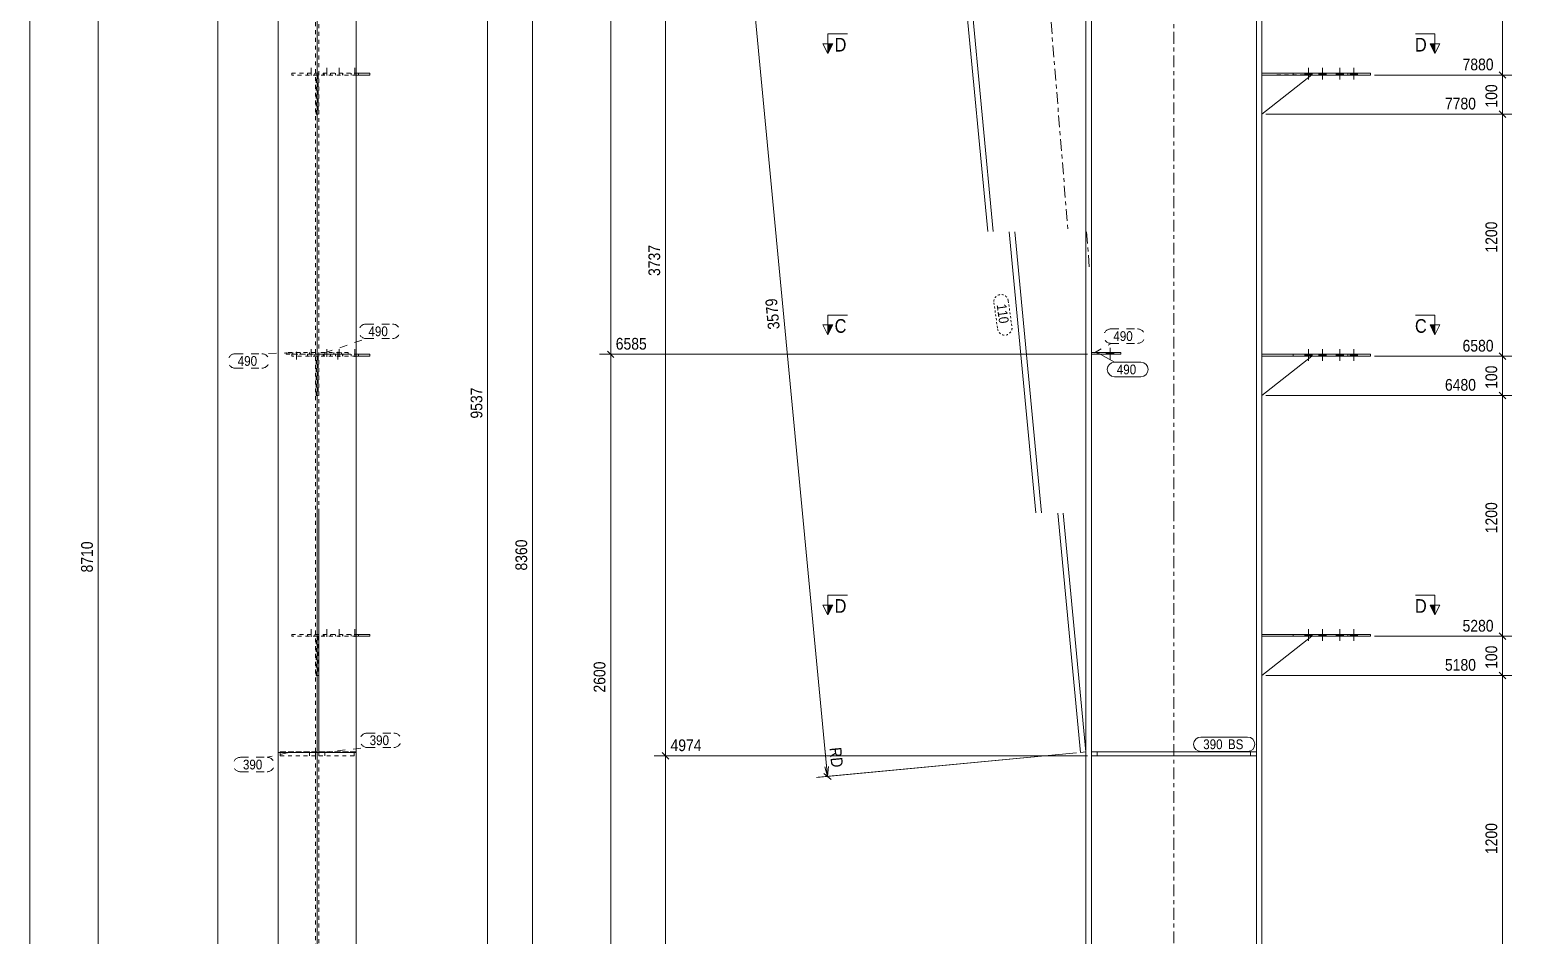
# Model space of a CAD drawing. Header units: millimetres. Extents: x 2 to 579, y 1 to 825.
# Drawn here: x 5 to 386.8, y 276 to 507.4 of the extents above; entities that cross this region are included whole.
import ezdxf

# ---------------------------------------------------------------- set-up
doc = ezdxf.new("R2010")
doc.units = ezdxf.units.MM
for name, pattern in [('XKITLINE00', [0]), ('XKITLINE01', [4, 1, -1, 1, -1]), ('XKITLINE02', [4, 2, -2]), ('XKITLINE03', [6, 3, -1, 1, -1]), ('XKITLINE04', [3, 0.5, -0.5, 0.5, -0.5, 0.5, -0.5])]:
    doc.linetypes.add(name, pattern=pattern)
for name, color, linetype, lineweight in [('Bolt', 3, 'Continuous', 0), ('Dimensions', 7, 'Continuous', 0), ('DrawingSheet', 5, 'Continuous', 0), ('Part', 2, 'Continuous', 0), ('PartMark', 7, 'Continuous', 0), ('Section', 6, 'Continuous', 0)]:
    doc.layers.add(name, color=color, linetype=linetype, lineweight=lineweight)
doc.styles.add('ARIAL', font='ARIAL.TTF')

# ---------------------------------------------------------------- blocks, each defined once
blk = doc.blocks.new('*A16')
at = {"layer": 'Bolt'}
for points in [[(297.27, 555.96), (296.84, 556.06), (296.47, 556.33), (296.23, 556.74), (296.15, 557.21), (296.15, 560.71), (296.23, 561.19), (296.47, 561.6), (296.84, 561.87), (297.27, 561.96), (297.7, 561.87), (298.06, 561.6), (298.3, 561.19), (298.39, 560.71), (298.39, 557.21), (298.3, 556.74), (298.06, 556.33), (297.7, 556.06)], [(297.27, 185.35), (296.84, 185.45), (296.47, 185.72), (296.23, 186.12), (296.15, 186.6), (296.15, 190.1), (296.23, 190.58), (296.47, 190.98), (296.84, 191.25), (297.27, 191.35), (297.7, 191.25), (298.06, 190.98), (298.3, 190.58), (298.39, 190.1), (298.39, 186.6), (298.3, 186.12), (298.06, 185.72), (297.7, 185.45)]]:
    blk.add_hatch(color=3, dxfattribs=at).paths.add_polyline_path(points, flags=17)
at = {"layer": 'Bolt', "color": 3, "linetype": 'XKITLINE00', "lineweight": 0}
for p, q in [((296.6, 558.96), (298.38, 558.96)), ((296.6, 188.35), (298.38, 188.35))]:
    blk.add_line(p, q, dxfattribs=at)
blk = doc.blocks.new('*A21')
at = {"layer": 'Bolt'}
for points in [[(332.8, 352.9), (332.8, 352.4), (330.93, 352.4), (330.93, 352.9)], [(336.38, 352.9), (336.38, 352.4), (334.5, 352.4), (334.5, 352.9)], [(340.86, 352.9), (340.86, 352.4), (338.98, 352.4), (338.98, 352.9)], [(344.43, 352.9), (344.43, 352.4), (342.55, 352.4), (342.55, 352.9)]]:
    blk.add_hatch(color=3, dxfattribs=at).paths.add_polyline_path(points, flags=17)
at = {"layer": 'Bolt', "color": 3, "linetype": 'XKITLINE00', "lineweight": 0}
for p, q in [((330.93, 352.9), (330.93, 352.4)), ((331.87, 354.24), (331.87, 351.24)), ((332.8, 352.9), (332.8, 352.4)), ((334.5, 352.9), (334.5, 352.4)), ((335.44, 354.24), (335.44, 351.24)), ((336.38, 352.9), (336.38, 352.4)), ((338.98, 352.9), (338.98, 352.4)), ((339.92, 354.24), (339.92, 351.24)), ((340.86, 352.9), (340.86, 352.4)), ((342.55, 352.9), (342.55, 352.4)), ((343.49, 354.24), (343.49, 351.24)), ((344.43, 352.9), (344.43, 352.4))]:
    blk.add_line(p, q, dxfattribs=at)
blk = doc.blocks.new('*A22')
at = {"layer": 'Bolt'}
for points in [[(332.8, 424.48), (332.8, 423.98), (330.93, 423.98), (330.93, 424.48)], [(336.38, 424.48), (336.38, 423.98), (334.5, 423.98), (334.5, 424.48)], [(340.86, 424.48), (340.86, 423.98), (338.98, 423.98), (338.98, 424.48)], [(344.43, 424.48), (344.43, 423.98), (342.55, 423.98), (342.55, 424.48)]]:
    blk.add_hatch(color=3, dxfattribs=at).paths.add_polyline_path(points, flags=17)
at = {"layer": 'Bolt', "color": 3, "linetype": 'XKITLINE00', "lineweight": 0}
for p, q in [((330.93, 424.48), (330.93, 423.98)), ((331.87, 425.82), (331.87, 422.82)), ((332.8, 424.48), (332.8, 423.98)), ((334.5, 424.48), (334.5, 423.98)), ((335.44, 425.82), (335.44, 422.82)), ((336.38, 424.48), (336.38, 423.98)), ((338.98, 424.48), (338.98, 423.98)), ((339.92, 425.82), (339.92, 422.82)), ((340.86, 424.48), (340.86, 423.98)), ((342.55, 424.48), (342.55, 423.98)), ((343.49, 425.82), (343.49, 422.82)), ((344.43, 424.48), (344.43, 423.98))]:
    blk.add_line(p, q, dxfattribs=at)
blk = doc.blocks.new('*A23')
at = {"layer": 'Bolt'}
for points in [[(332.8, 496.38), (332.8, 495.88), (330.93, 495.88), (330.93, 496.38)], [(336.38, 496.38), (336.38, 495.88), (334.5, 495.88), (334.5, 496.38)], [(340.86, 496.38), (340.86, 495.88), (338.98, 495.88), (338.98, 496.38)], [(344.43, 496.38), (344.43, 495.88), (342.55, 495.88), (342.55, 496.38)]]:
    blk.add_hatch(color=3, dxfattribs=at).paths.add_polyline_path(points, flags=17)
at = {"layer": 'Bolt', "color": 3, "linetype": 'XKITLINE00', "lineweight": 0}
for p, q in [((330.93, 496.38), (330.93, 495.88)), ((331.87, 497.72), (331.87, 494.72)), ((332.8, 496.38), (332.8, 495.88)), ((334.5, 496.38), (334.5, 495.88)), ((335.44, 497.72), (335.44, 494.72)), ((336.38, 496.38), (336.38, 495.88)), ((338.98, 496.38), (338.98, 495.88)), ((339.92, 497.72), (339.92, 494.72)), ((340.86, 496.38), (340.86, 495.88)), ((342.55, 496.38), (342.55, 495.88)), ((343.49, 497.72), (343.49, 494.72)), ((344.43, 496.38), (344.43, 495.88))]:
    blk.add_line(p, q, dxfattribs=at)
blk = doc.blocks.new('*A24')
at = {"layer": 'Bolt', "color": 3, "linetype": 'XKITLINE02', "lineweight": 0}
for p, q in [((280.21, 424.48), (280.21, 424.98)), ((281.19, 423.13), (281.19, 426.13)), ((282.17, 424.48), (282.17, 424.98))]:
    blk.add_line(p, q, dxfattribs=at)
blk = doc.blocks.new('*A25')
at = {"layer": 'Bolt'}
blk.add_hatch(color=3, dxfattribs=at).paths.add_polyline_path([(280.21, 424.48), (280.21, 424.98), (282.17, 424.98), (282.17, 424.48)], flags=17)
at = {"layer": 'Bolt', "color": 3, "linetype": 'XKITLINE00', "lineweight": 0}
for p, q in [((280.21, 424.48), (280.21, 424.98)), ((281.19, 423.13), (281.19, 426.13)), ((282.17, 424.48), (282.17, 424.98))]:
    blk.add_line(p, q, dxfattribs=at)
blk = doc.blocks.new('*A29')
at = {"layer": 'Part'}
blk.add_hatch(color=2, dxfattribs=at).paths.add_polyline_path([(319.19, 221.25), (320.79, 221.25), (319.99, 219.85)], flags=17)
at = {"layer": 'Part', "color": 7, "linetype": 'XKITLINE01', "lineweight": 0}
for p, q in [((319.99, 638.89), (274.99, 603.41)), ((276.39, 604.51), (276.39, 576.83)), ((274.99, 601.1), (274.99, 576.98)), ((274.99, 170.35), (319.99, 170.35))]:
    blk.add_line(p, q, dxfattribs=at)
at = {"layer": 'Part', "color": 2, "linetype": 'XKITLINE00', "lineweight": 0}
for p, q in [((318.59, 637.78), (318.59, 527.46)), ((319.99, 527.46), (319.99, 638.89)), ((274.99, 603.41), (274.99, 601.1)), ((274.99, 576.98), (274.99, 527.46)), ((276.39, 576.83), (276.39, 527.46)), ((274.99, 527.36), (274.99, 455.88)), ((276.39, 527.36), (276.39, 455.88)), ((318.59, 527.36), (318.59, 455.88)), ((319.99, 455.88), (319.99, 527.36)), ((274.99, 455.78), (274.99, 383.98)), ((276.39, 455.78), (276.39, 383.98)), ((318.59, 455.78), (318.59, 383.98)), ((319.99, 383.98), (319.99, 455.78)), ((274.99, 383.88), (274.99, 291.85)), ((276.39, 383.88), (276.39, 291.85)), ((318.59, 383.88), (318.59, 291.85)), ((319.99, 291.85), (319.99, 383.88)), ((274.99, 291.75), (274.99, 219.95)), ((276.39, 291.75), (276.39, 219.95)), ((318.59, 291.75), (318.59, 219.95)), ((319.99, 219.95), (319.99, 291.75)), ((274.99, 219.85), (274.99, 170.35)), ((276.39, 219.85), (276.39, 170.35)), ((318.59, 219.85), (318.59, 170.35)), ((319.99, 219.85), (319.19, 221.25)), ((319.19, 221.25), (320.79, 221.25)), ((320.79, 221.25), (319.99, 219.85)), ((319.99, 170.35), (319.99, 219.85))]:
    blk.add_line(p, q, dxfattribs=at)
at = {"layer": 'Part', "color": 7, "linetype": 'XKITLINE03', "lineweight": 0}
for p, q in [((297.49, 527.46), (297.49, 631.15)), ((297.49, 455.88), (297.49, 527.36)), ((297.49, 383.98), (297.49, 455.78)), ((297.49, 291.85), (297.49, 383.88)), ((297.49, 219.95), (297.49, 291.75)), ((297.49, 160.35), (297.49, 219.85))]:
    blk.add_line(p, q, dxfattribs=at)
at = {"layer": 'Part', "color": 2, "linetype": 'XKITLINE00', "lineweight": 0}
blk.add_circle((319.99, 220.75), 1, dxfattribs=at)
blk = doc.blocks.new('*A30')
at = {"layer": 'Part', "color": 7, "linetype": 'XKITLINE01', "lineweight": 0}
for p, q in [((318.59, 322.85), (276.39, 322.85)), ((276.39, 322.85), (276.39, 321.85)), ((276.39, 321.85), (318.59, 321.85)), ((277.89, 321.85), (277.89, 322.85)), ((317.09, 321.85), (317.09, 322.85)), ((318.59, 321.85), (318.59, 322.85))]:
    blk.add_line(p, q, dxfattribs=at)
blk = doc.blocks.new('*A31')
at = {"layer": 'Part', "color": 2, "linetype": 'XKITLINE00', "lineweight": 0}
for p, q in [((318.59, 322.85), (276.39, 322.85)), ((276.39, 321.85), (318.59, 321.85))]:
    blk.add_line(p, q, dxfattribs=at)
at = {"layer": 'Part', "color": 7, "linetype": 'XKITLINE01', "lineweight": 0}
for p, q in [((276.39, 322.85), (276.39, 321.85)), ((277.89, 321.85), (277.89, 322.85)), ((317.09, 321.85), (317.09, 322.85)), ((318.59, 322.85), (318.59, 321.85))]:
    blk.add_line(p, q, dxfattribs=at)
blk = doc.blocks.new('*A32')
at = {"layer": 'Part', "color": 7, "linetype": 'XKITLINE01', "lineweight": 0}
for p, q in [((238.34, 574.52), (273.83, 602.49)), ((273.83, 602.49), (274.99, 601.94)), ((274.99, 527.46), (274.99, 601.94)), ((274.99, 601.94), (274.99, 601.94)), ((274.99, 601.94), (274.99, 527.46)), ((274.99, 601.94), (274.99, 601.94)), ((274.99, 455.88), (274.99, 527.36)), ((274.99, 527.36), (274.99, 455.88)), ((274.99, 383.98), (274.99, 455.78)), ((274.99, 455.78), (274.99, 383.98)), ((274.99, 322.85), (274.99, 383.88)), ((274.99, 383.88), (274.99, 322.85))]:
    blk.add_line(p, q, dxfattribs=at)
at = {"layer": 'Part', "color": 7, "linetype": 'XKITLINE03', "lineweight": 0}
for p, q in [((258.42, 601.05), (264.38, 527.46)), ((264.63, 527.36), (270.42, 455.88)), ((275.13, 455.78), (275.94, 445.88))]:
    blk.add_line(p, q, dxfattribs=at)
at = {"layer": 'Part', "color": 2, "linetype": 'XKITLINE00', "lineweight": 0}
for p, q in [((273.83, 602.49), (274.99, 601.94)), ((242.81, 527.46), (238.34, 574.52)), ((239.65, 575.55), (244.22, 527.46)), ((249.89, 455.88), (243.1, 527.36)), ((244.5, 527.36), (251.29, 455.88)), ((262.23, 383.98), (255.41, 455.78)), ((256.82, 455.78), (263.64, 383.98)), ((273.6, 322.72), (267.79, 383.88)), ((269.19, 383.88), (274.99, 322.85)), ((274.99, 322.85), (273.6, 322.72))]:
    blk.add_line(p, q, dxfattribs=at)
blk = doc.blocks.new('*A43')
at = {"layer": 'Part', "color": 2, "linetype": 'XKITLINE00', "lineweight": 0}
blk.add_line((319.99, 342.4), (332.79, 352.41), dxfattribs=at)
at = {"layer": 'Part', "color": 7, "linetype": 'XKITLINE01', "lineweight": 0}
for p, q in [((332.79, 352.41), (319.99, 352.4)), ((319.99, 352.4), (319.99, 342.4))]:
    blk.add_line(p, q, dxfattribs=at)
blk = doc.blocks.new('*A44')
at = {"layer": 'Part', "color": 2, "linetype": 'XKITLINE00', "lineweight": 0}
for p, q in [((347.74, 352.9), (319.99, 352.9)), ((347.74, 352.4), (319.99, 352.4)), ((328, 352.4), (328, 352.9)), ((341.93, 352.4), (341.93, 352.9)), ((347.74, 352.4), (347.74, 352.9))]:
    blk.add_line(p, q, dxfattribs=at)
at = {"layer": 'Part', "color": 7, "linetype": 'XKITLINE01', "lineweight": 0}
for p, q in [((319.99, 352.9), (319.99, 352.4)), ((319.99, 352.4), (319.99, 352.9)), ((331.07, 352.4), (331.07, 352.9))]:
    blk.add_line(p, q, dxfattribs=at)
blk = doc.blocks.new('*A45')
at = {"layer": 'Part', "color": 2, "linetype": 'XKITLINE00', "lineweight": 0}
blk.add_line((319.99, 413.98), (332.79, 423.99), dxfattribs=at)
at = {"layer": 'Part', "color": 7, "linetype": 'XKITLINE01', "lineweight": 0}
for p, q in [((332.79, 423.99), (319.99, 423.98)), ((319.99, 423.98), (319.99, 413.98))]:
    blk.add_line(p, q, dxfattribs=at)
blk = doc.blocks.new('*A46')
at = {"layer": 'Part', "color": 2, "linetype": 'XKITLINE00', "lineweight": 0}
for p, q in [((347.74, 424.48), (319.99, 424.48)), ((347.74, 423.98), (319.99, 423.98)), ((328, 423.98), (328, 424.48)), ((341.93, 423.98), (341.93, 424.48)), ((347.74, 423.98), (347.74, 424.48))]:
    blk.add_line(p, q, dxfattribs=at)
at = {"layer": 'Part', "color": 7, "linetype": 'XKITLINE01', "lineweight": 0}
for p, q in [((319.99, 424.48), (319.99, 423.98)), ((319.99, 423.98), (319.99, 424.48)), ((331.07, 423.98), (331.07, 424.48))]:
    blk.add_line(p, q, dxfattribs=at)
blk = doc.blocks.new('*A47')
at = {"layer": 'Part', "color": 2, "linetype": 'XKITLINE00', "lineweight": 0}
blk.add_line((319.99, 485.88), (332.79, 495.89), dxfattribs=at)
at = {"layer": 'Part', "color": 7, "linetype": 'XKITLINE01', "lineweight": 0}
for p, q in [((332.79, 495.89), (319.99, 495.88)), ((319.99, 495.88), (319.99, 485.88))]:
    blk.add_line(p, q, dxfattribs=at)
blk = doc.blocks.new('*A48')
at = {"layer": 'Part', "color": 2, "linetype": 'XKITLINE00', "lineweight": 0}
for p, q in [((347.74, 496.38), (319.99, 496.38)), ((328, 495.88), (328, 496.38)), ((341.93, 495.88), (341.93, 496.38)), ((347.74, 495.88), (347.74, 496.38)), ((347.74, 495.88), (319.99, 495.88))]:
    blk.add_line(p, q, dxfattribs=at)
at = {"layer": 'Part', "color": 7, "linetype": 'XKITLINE01', "lineweight": 0}
for p, q in [((319.99, 496.38), (319.99, 495.88)), ((319.99, 495.88), (319.99, 496.38)), ((331.07, 495.88), (331.07, 496.38))]:
    blk.add_line(p, q, dxfattribs=at)
blk = doc.blocks.new('*A49')
at = {"layer": 'Part', "color": 7, "linetype": 'XKITLINE01', "lineweight": 0}
for p, q in [((283.89, 424.98), (276.39, 424.98)), ((276.39, 424.98), (276.39, 424.48)), ((276.39, 424.48), (283.89, 424.48)), ((277.89, 424.48), (277.89, 424.98)), ((283.89, 424.48), (283.89, 424.98))]:
    blk.add_line(p, q, dxfattribs=at)
blk = doc.blocks.new('*A50')
at = {"layer": 'Part', "color": 2, "linetype": 'XKITLINE00', "lineweight": 0}
for p, q in [((276.39, 424.98), (283.89, 424.98)), ((283.89, 424.48), (276.39, 424.48)), ((283.89, 424.98), (283.89, 424.48))]:
    blk.add_line(p, q, dxfattribs=at)
at = {"layer": 'Part', "color": 7, "linetype": 'XKITLINE01', "lineweight": 0}
for p, q in [((276.39, 424.48), (276.39, 424.98)), ((277.89, 424.48), (277.89, 424.98))]:
    blk.add_line(p, q, dxfattribs=at)
blk = doc.blocks.new('*A56')
at = {"layer": 'Bolt', "color": 3, "linetype": 'XKITLINE02', "lineweight": 0}
for p, q in [((80.24, 558.96), (76.66, 558.96)), ((80.24, 188.35), (76.66, 188.35))]:
    blk.add_line(p, q, dxfattribs=at)
blk = doc.blocks.new('*A61')
at = {"layer": 'Bolt', "color": 3, "linetype": 'XKITLINE02', "lineweight": 0}
for p, q in [((75.99, 352.9), (75.99, 352.4)), ((76.93, 354.24), (76.93, 351.24)), ((77.86, 352.9), (77.86, 352.4)), ((80.01, 352.9), (80.01, 352.4)), ((80.94, 354.24), (80.94, 351.24)), ((81.88, 352.9), (81.88, 352.4)), ((83.14, 352.9), (83.14, 352.4)), ((84.08, 354.24), (84.08, 351.24)), ((85.02, 352.9), (85.02, 352.4)), ((87.16, 352.9), (87.16, 352.4)), ((88.1, 354.24), (88.1, 351.24)), ((89.04, 352.9), (89.04, 352.4))]:
    blk.add_line(p, q, dxfattribs=at)
blk = doc.blocks.new('*A62')
at = {"layer": 'Bolt', "color": 3, "linetype": 'XKITLINE02', "lineweight": 0}
for p, q in [((75.99, 424.48), (75.99, 423.98)), ((76.93, 425.82), (76.93, 422.82)), ((77.86, 424.48), (77.86, 423.98)), ((80.01, 424.48), (80.01, 423.98)), ((80.94, 425.82), (80.94, 422.82)), ((81.88, 424.48), (81.88, 423.98)), ((83.14, 424.48), (83.14, 423.98)), ((84.08, 425.82), (84.08, 422.82)), ((85.02, 424.48), (85.02, 423.98)), ((87.16, 424.48), (87.16, 423.98)), ((88.1, 425.82), (88.1, 422.82)), ((89.04, 424.48), (89.04, 423.98))]:
    blk.add_line(p, q, dxfattribs=at)
blk = doc.blocks.new('*A63')
at = {"layer": 'Bolt', "color": 3, "linetype": 'XKITLINE02', "lineweight": 0}
for p, q in [((75.99, 496.38), (75.99, 495.88)), ((76.93, 497.72), (76.93, 494.72)), ((77.86, 496.38), (77.86, 495.88)), ((80.01, 496.38), (80.01, 495.88)), ((80.94, 497.72), (80.94, 494.72)), ((81.88, 496.38), (81.88, 495.88)), ((83.14, 496.38), (83.14, 495.88)), ((84.08, 497.72), (84.08, 494.72)), ((85.02, 496.38), (85.02, 495.88)), ((87.16, 496.38), (87.16, 495.88)), ((88.1, 497.72), (88.1, 494.72)), ((89.04, 496.38), (89.04, 495.88))]:
    blk.add_line(p, q, dxfattribs=at)
blk = doc.blocks.new('*A64')
at = {"layer": 'Bolt', "color": 3, "linetype": 'XKITLINE02', "lineweight": 0}
for p, q in [((72.22, 424.48), (72.22, 424.98)), ((73.2, 423.13), (73.2, 426.13)), ((74.18, 424.48), (74.18, 424.98))]:
    blk.add_line(p, q, dxfattribs=at)
blk = doc.blocks.new('*A65')
at = {"layer": 'Bolt', "color": 3, "linetype": 'XKITLINE02', "lineweight": 0}
for p, q in [((82.72, 424.48), (82.72, 424.98)), ((83.7, 423.13), (83.7, 426.13)), ((84.68, 424.48), (84.68, 424.98))]:
    blk.add_line(p, q, dxfattribs=at)
blk = doc.blocks.new('*A69')
at = {"layer": 'Part'}
blk.add_hatch(color=2, dxfattribs=at).paths.add_polyline_path([(77.65, 221.25), (79.25, 221.25), (78.45, 219.85)], flags=17)
at = {"layer": 'Part', "color": 7, "linetype": 'XKITLINE01', "lineweight": 0}
for p, q in [((68.45, 638.89), (68.45, 527.46)), ((88.45, 638.89), (68.45, 638.89)), ((68.45, 637.78), (78, 637.78)), ((78, 637.78), (78, 527.46)), ((78.9, 527.46), (78.9, 637.78)), ((78.9, 637.78), (88.45, 637.78)), ((88.45, 527.46), (88.45, 638.89)), ((68.45, 604.51), (78, 604.51)), ((68.45, 603.41), (88.45, 603.41)), ((78.9, 604.51), (88.45, 604.51)), ((68.45, 527.36), (68.45, 455.88)), ((78, 527.36), (78, 455.88)), ((78.9, 455.88), (78.9, 527.36)), ((88.45, 455.88), (88.45, 527.36)), ((68.45, 455.78), (68.45, 383.98)), ((78, 455.78), (78, 383.98)), ((78.9, 383.98), (78.9, 455.78)), ((88.45, 383.98), (88.45, 455.78)), ((68.45, 383.88), (68.45, 322.72)), ((78, 383.88), (78, 291.85)), ((78.9, 291.85), (78.9, 383.88)), ((88.45, 322.72), (88.45, 383.88)), ((78, 291.75), (78, 219.95)), ((78.9, 219.95), (78.9, 291.75)), ((78, 219.85), (78, 170.35)), ((78.9, 170.35), (78.9, 219.85)), ((68.45, 170.35), (88.45, 170.35))]:
    blk.add_line(p, q, dxfattribs=at)
at = {"layer": 'Part', "color": 7, "linetype": 'XKITLINE03', "lineweight": 0}
for p, q in [((78.45, 527.46), (78.45, 631.15)), ((78.45, 455.88), (78.45, 527.36)), ((78.45, 383.98), (78.45, 455.78)), ((78.45, 291.85), (78.45, 383.88)), ((78.45, 219.95), (78.45, 291.75)), ((78.45, 160.35), (78.45, 219.85))]:
    blk.add_line(p, q, dxfattribs=at)
at = {"layer": 'Part', "color": 2, "linetype": 'XKITLINE00', "lineweight": 0}
for p, q in [((68.45, 291.85), (68.45, 322.72)), ((88.45, 322.72), (88.45, 291.85)), ((68.45, 219.95), (68.45, 291.75)), ((88.45, 291.75), (88.45, 219.95)), ((68.45, 170.35), (68.45, 219.85)), ((78.45, 219.85), (77.65, 221.25)), ((77.65, 221.25), (79.25, 221.25)), ((79.25, 221.25), (78.45, 219.85)), ((88.45, 219.85), (88.45, 170.35))]:
    blk.add_line(p, q, dxfattribs=at)
blk.add_circle((78.45, 220.75), 1, dxfattribs=at)
blk = doc.blocks.new('*A70')
at = {"layer": 'Part', "color": 7, "linetype": 'XKITLINE01', "lineweight": 0}
for p, q in [((78, 322.85), (69, 322.85)), ((69, 322.85), (69, 321.85)), ((69, 321.85), (78, 321.85)), ((76.5, 322.85), (76.5, 321.85)), ((78, 321.85), (78, 322.85))]:
    blk.add_line(p, q, dxfattribs=at)
blk = doc.blocks.new('*A71')
at = {"layer": 'Part', "color": 7, "linetype": 'XKITLINE01', "lineweight": 0}
for p, q in [((87.9, 322.85), (78.9, 322.85)), ((78.9, 322.85), (78.9, 321.85)), ((78.9, 321.85), (87.9, 321.85)), ((80.4, 322.85), (80.4, 321.85)), ((87.9, 321.85), (87.9, 322.85))]:
    blk.add_line(p, q, dxfattribs=at)
blk = doc.blocks.new('*A72')
at = {"layer": 'Part', "color": 7, "linetype": 'XKITLINE01', "lineweight": 0}
for p, q in [((78, 602.49), (78, 527.46)), ((78.9, 602.49), (78, 602.49)), ((78, 601.94), (78.9, 601.94)), ((78.9, 527.46), (78.9, 602.49)), ((78, 575.55), (68.45, 575.55)), ((68.45, 575.55), (68.45, 564.24)), ((68.45, 574.52), (88.45, 574.52)), ((88.45, 575.55), (78.9, 575.55)), ((88.45, 564.24), (88.45, 575.55)), ((78, 527.36), (78, 455.88)), ((78.9, 455.88), (78.9, 527.36)), ((78, 455.78), (78, 383.98)), ((78.9, 383.98), (78.9, 455.78)), ((78, 383.88), (78, 322.85)), ((78.9, 322.85), (78.9, 383.88)), ((88.45, 322.85), (68.45, 322.85))]:
    blk.add_line(p, q, dxfattribs=at)
at = {"layer": 'Part', "color": 7, "linetype": 'XKITLINE03', "lineweight": 0}
for p, q in [((78.45, 601.05), (78.45, 527.46)), ((78.45, 527.36), (78.45, 455.88)), ((78.45, 455.78), (78.45, 445.88))]:
    blk.add_line(p, q, dxfattribs=at)
at = {"layer": 'Part', "color": 2, "linetype": 'XKITLINE00', "lineweight": 0}
for p, q in [((68.45, 527.46), (68.45, 564.24)), ((88.45, 527.46), (88.45, 564.24)), ((68.45, 455.88), (68.45, 527.36)), ((88.45, 455.88), (88.45, 527.36)), ((68.45, 383.98), (68.45, 455.78)), ((88.45, 383.98), (88.45, 455.78)), ((68.45, 322.72), (68.45, 383.88)), ((88.45, 322.72), (88.45, 383.88)), ((88.45, 322.72), (68.45, 322.72))]:
    blk.add_line(p, q, dxfattribs=at)
blk = doc.blocks.new('*A83')
at = {"layer": 'Part', "color": 7, "linetype": 'XKITLINE01', "lineweight": 0}
for p, q in [((78.2, 342.4), (78.2, 352.41)), ((78.2, 352.41), (78.7, 352.41)), ((78.2, 352.4), (78.7, 352.4)), ((78.7, 352.41), (78.7, 342.4)), ((78.7, 342.4), (78.2, 342.4))]:
    blk.add_line(p, q, dxfattribs=at)
blk = doc.blocks.new('*A84')
at = {"layer": 'Part', "color": 7, "linetype": 'XKITLINE01', "lineweight": 0}
for p, q in [((71.95, 352.9), (71.95, 352.4)), ((71.95, 352.4), (71.95, 352.9)), ((71.95, 352.9), (88.45, 352.9)), ((88.45, 352.4), (71.95, 352.4)), ((80.27, 352.4), (80.27, 352.9)), ((84.95, 352.9), (84.95, 352.4)), ((84.95, 352.4), (84.95, 352.9))]:
    blk.add_line(p, q, dxfattribs=at)
at = {"layer": 'Part', "color": 2, "linetype": 'XKITLINE00', "lineweight": 0}
for p, q in [((91.9, 352.9), (88.45, 352.9)), ((91.9, 352.4), (88.45, 352.4)), ((91.9, 352.9), (91.9, 352.4))]:
    blk.add_line(p, q, dxfattribs=at)
blk = doc.blocks.new('*A85')
at = {"layer": 'Part', "color": 7, "linetype": 'XKITLINE01', "lineweight": 0}
for p, q in [((78.2, 413.98), (78.2, 423.99)), ((78.2, 423.99), (78.7, 423.99)), ((78.2, 423.98), (78.7, 423.98)), ((78.7, 423.99), (78.7, 413.98)), ((78.7, 413.98), (78.2, 413.98))]:
    blk.add_line(p, q, dxfattribs=at)
blk = doc.blocks.new('*A86')
at = {"layer": 'Part', "color": 7, "linetype": 'XKITLINE01', "lineweight": 0}
for p, q in [((71.95, 424.48), (71.95, 423.98)), ((71.95, 423.98), (71.95, 424.48)), ((71.95, 424.48), (88.45, 424.48)), ((88.45, 423.98), (71.95, 423.98)), ((80.27, 423.98), (80.27, 424.48)), ((84.95, 424.48), (84.95, 423.98)), ((84.95, 423.98), (84.95, 424.48))]:
    blk.add_line(p, q, dxfattribs=at)
at = {"layer": 'Part', "color": 2, "linetype": 'XKITLINE00', "lineweight": 0}
for p, q in [((91.9, 424.48), (88.45, 424.48)), ((91.9, 423.98), (88.45, 423.98)), ((91.9, 424.48), (91.9, 423.98))]:
    blk.add_line(p, q, dxfattribs=at)
blk = doc.blocks.new('*A87')
at = {"layer": 'Part', "color": 7, "linetype": 'XKITLINE01', "lineweight": 0}
for p, q in [((78.2, 485.88), (78.2, 495.89)), ((78.2, 495.89), (78.7, 495.89)), ((78.2, 495.88), (78.7, 495.88)), ((78.7, 495.89), (78.7, 485.88)), ((78.7, 485.88), (78.2, 485.88))]:
    blk.add_line(p, q, dxfattribs=at)
blk = doc.blocks.new('*A88')
at = {"layer": 'Part', "color": 7, "linetype": 'XKITLINE01', "lineweight": 0}
for p, q in [((71.95, 496.38), (71.95, 495.88)), ((71.95, 495.88), (71.95, 496.38)), ((71.95, 496.38), (88.45, 496.38)), ((80.27, 495.88), (80.27, 496.38)), ((84.95, 496.38), (84.95, 495.88)), ((84.95, 495.88), (84.95, 496.38)), ((88.45, 495.88), (71.95, 495.88))]:
    blk.add_line(p, q, dxfattribs=at)
at = {"layer": 'Part', "color": 2, "linetype": 'XKITLINE00', "lineweight": 0}
for p, q in [((91.9, 496.38), (88.45, 496.38)), ((91.9, 496.38), (91.9, 495.88)), ((91.9, 495.88), (88.45, 495.88))]:
    blk.add_line(p, q, dxfattribs=at)
blk = doc.blocks.new('*A89')
at = {"layer": 'Part', "color": 7, "linetype": 'XKITLINE01', "lineweight": 0}
for p, q in [((78, 424.98), (70.5, 424.98)), ((70.5, 424.98), (70.5, 424.48)), ((70.5, 424.48), (78, 424.48)), ((76.5, 424.48), (76.5, 424.98)), ((78, 424.48), (78, 424.98))]:
    blk.add_line(p, q, dxfattribs=at)
blk = doc.blocks.new('*A90')
at = {"layer": 'Part', "color": 7, "linetype": 'XKITLINE01', "lineweight": 0}
for p, q in [((86.4, 424.98), (78.9, 424.98)), ((78.9, 424.98), (78.9, 424.48)), ((78.9, 424.48), (86.4, 424.48)), ((80.4, 424.48), (80.4, 424.98)), ((86.4, 424.48), (86.4, 424.98))]:
    blk.add_line(p, q, dxfattribs=at)
blk = doc.blocks.new('*A162')
at = {"layer": 'DrawingSheet', "color": 5, "linetype": 'XKITLINE00', "lineweight": 0}
blk.add_line((5, 825), (5, 5), dxfattribs=at)
blk = doc.blocks.new('*A170')
at = {"layer": 'Dimensions', "color": 7, "linetype": 'XKITLINE00', "lineweight": 0}
for p, q in [((341.92, 656.66), (119.19, 656.66)), ((121.19, 657.51), (122.89, 655.81)), ((122.04, 168.35), (122.04, 656.66)), ((272.49, 168.35), (119.19, 168.35)), ((121.19, 169.2), (122.89, 167.5))]:
    blk.add_line(p, q, dxfattribs=at)
at = {"layer": 'Dimensions', "color": 3}
for p in [(122.04, 656.66), (122.04, 168.35)]:
    blk.add_point(p, dxfattribs=at)
at = {"layer": 'Dimensions', "color": 3, "style": 'ARIAL', "width": 0.85}
blk.add_text('9537', height=3, rotation=90.0002, dxfattribs=at).set_placement((120.69, 408.06))
blk = doc.blocks.new('*A177')
at = {"layer": 'Section'}
for points in [[(210.25, 503.88), (209, 501.38), (209, 503.88)], [(364.24, 503.88), (364.24, 501.38), (362.99, 503.88)]]:
    blk.add_hatch(color=3, dxfattribs=at).paths.add_polyline_path(points, flags=17)
at = {"layer": 'Section', "color": 1, "linetype": 'XKITLINE00', "lineweight": 0}
for p, q in [((209, 506.38), (214, 506.38)), ((209, 506.38), (209, 501.38)), ((364.24, 506.38), (359.24, 506.38)), ((364.24, 506.38), (364.24, 501.38))]:
    blk.add_line(p, q, dxfattribs=at)
at = {"layer": 'Section', "color": 3, "linetype": 'XKITLINE00', "lineweight": 0}
for p, q in [((209, 501.38), (207.75, 503.88)), ((210.25, 503.88), (207.75, 503.88)), ((209, 501.38), (210.25, 503.88)), ((362.99, 503.88), (365.49, 503.88)), ((364.24, 501.38), (362.99, 503.88)), ((365.49, 503.88), (364.24, 501.38))]:
    blk.add_line(p, q, dxfattribs=at)
at = {"layer": 'Section', "color": 7, "style": 'ARIAL', "width": 0.85}
for p in [(210.75, 501.88), (359.12, 501.88)]:
    blk.add_text('D', height=3.5, dxfattribs=at).set_placement(p)
blk = doc.blocks.new('*A179')
at = {"layer": 'Section'}
for points in [[(210.25, 360.4), (209, 357.9), (209, 360.4)], [(364.24, 360.4), (364.24, 357.9), (362.99, 360.4)]]:
    blk.add_hatch(color=3, dxfattribs=at).paths.add_polyline_path(points, flags=17)
at = {"layer": 'Section', "color": 1, "linetype": 'XKITLINE00', "lineweight": 0}
for p, q in [((209, 362.9), (214, 362.9)), ((209, 362.9), (209, 357.9)), ((364.24, 362.9), (359.24, 362.9)), ((364.24, 362.9), (364.24, 357.9))]:
    blk.add_line(p, q, dxfattribs=at)
at = {"layer": 'Section', "color": 3, "linetype": 'XKITLINE00', "lineweight": 0}
for p, q in [((209, 357.9), (207.75, 360.4)), ((210.25, 360.4), (207.75, 360.4)), ((209, 357.9), (210.25, 360.4)), ((362.99, 360.4), (365.49, 360.4)), ((364.24, 357.9), (362.99, 360.4)), ((365.49, 360.4), (364.24, 357.9))]:
    blk.add_line(p, q, dxfattribs=at)
at = {"layer": 'Section', "color": 7, "style": 'ARIAL', "width": 0.85}
for p in [(210.75, 358.4), (359.12, 358.4)]:
    blk.add_text('D', height=3.5, dxfattribs=at).set_placement(p)
blk = doc.blocks.new('*A180')
at = {"layer": 'Section'}
for points in [[(343.35, 519.54), (345.84, 519.28), (343.22, 518.3)], [(256.01, 153.9), (258.36, 152.39), (255.87, 152.65)]]:
    blk.add_hatch(color=3, dxfattribs=at).paths.add_polyline_path(points, flags=17)
at = {"layer": 'Section', "color": 1, "linetype": 'XKITLINE00', "lineweight": 0}
for p, q in [((340.87, 519.8), (340.34, 514.83)), ((340.87, 519.8), (345.84, 519.28)), ((253.39, 152.92), (253.91, 157.89)), ((253.39, 152.92), (258.36, 152.39))]:
    blk.add_line(p, q, dxfattribs=at)
at = {"layer": 'Section', "color": 3, "linetype": 'XKITLINE00', "lineweight": 0}
for p, q in [((343.22, 518.3), (343.48, 520.78)), ((345.84, 519.28), (343.22, 518.3)), ((343.48, 520.78), (345.84, 519.28)), ((256.01, 153.9), (255.74, 151.41)), ((258.36, 152.39), (256.01, 153.9)), ((258.36, 152.39), (255.74, 151.41))]:
    blk.add_line(p, q, dxfattribs=at)
at = {"layer": 'Section', "color": 7, "style": 'ARIAL', "width": 0.85}
for p in [(341.31, 514.48), (254.57, 154.55)]:
    blk.add_text('A', height=3.5, rotation=-6.0218, dxfattribs=at).set_placement(p)
blk = doc.blocks.new('*A181')
at = {"layer": 'Section'}
for points in [[(210.25, 431.98), (209, 429.48), (209, 431.98)], [(364.24, 431.98), (364.24, 429.48), (362.99, 431.98)]]:
    blk.add_hatch(color=3, dxfattribs=at).paths.add_polyline_path(points, flags=17)
at = {"layer": 'Section', "color": 3, "linetype": 'XKITLINE00', "lineweight": 0}
for p, q in [((209, 429.48), (207.75, 431.98)), ((210.25, 431.98), (207.75, 431.98)), ((209, 429.48), (210.25, 431.98)), ((362.99, 431.98), (365.49, 431.98)), ((364.24, 429.48), (362.99, 431.98)), ((365.49, 431.98), (364.24, 429.48))]:
    blk.add_line(p, q, dxfattribs=at)
at = {"layer": 'Section', "color": 1, "linetype": 'XKITLINE00', "lineweight": 0}
for p, q in [((209, 434.48), (214, 434.48)), ((209, 434.48), (209, 429.48)), ((364.24, 434.48), (359.24, 434.48)), ((364.24, 434.48), (364.24, 429.48))]:
    blk.add_line(p, q, dxfattribs=at)
at = {"layer": 'Section', "color": 7, "style": 'ARIAL', "width": 0.85}
for p in [(210.75, 429.98), (359.12, 429.98)]:
    blk.add_text('C', height=3.5, dxfattribs=at).set_placement(p)
blk = doc.blocks.new('*A185')
at = {"layer": 'Dimensions', "color": 7, "linetype": 'XKITLINE00', "lineweight": 0}
for p, q in [((295.6, 558.96), (130.64, 558.96)), ((132.64, 559.81), (134.34, 558.12)), ((133.49, 188.35), (133.49, 558.96)), ((295.6, 188.35), (130.64, 188.35)), ((132.64, 189.2), (134.34, 187.5))]:
    blk.add_line(p, q, dxfattribs=at)
at = {"layer": 'Dimensions', "color": 3}
for p in [(133.49, 558.96), (133.49, 188.35)]:
    blk.add_point(p, dxfattribs=at)
at = {"layer": 'Dimensions', "color": 3, "style": 'ARIAL', "width": 0.85}
blk.add_text('8540', height=3, dxfattribs=at).set_placement((134.79, 560.16))
blk.add_text('8360', height=3, rotation=90.0002, dxfattribs=at).set_placement((132.14, 369.21))
blk = doc.blocks.new('*A186')
at = {"layer": 'Dimensions', "color": 7, "linetype": 'XKITLINE00', "lineweight": 0}
for p, q in [((320.99, 638.89), (395.89, 638.89)), ((392.64, 639.73), (394.34, 638.04)), ((393.49, 170.35), (393.49, 638.89)), ((320.99, 170.35), (395.89, 170.35)), ((392.64, 171.2), (394.34, 169.5))]:
    blk.add_line(p, q, dxfattribs=at)
at = {"layer": 'Dimensions', "color": 3}
for p in [(393.49, 638.89), (393.49, 170.35)]:
    blk.add_point(p, dxfattribs=at)
at = {"layer": 'Dimensions', "color": 3, "style": 'ARIAL', "width": 0.85}
blk.add_text('9339', height=3, rotation=90.0002, dxfattribs=at).set_placement((392.14, 400.17))
blk = doc.blocks.new('*A191')
at = {"layer": 'Dimensions', "color": 7, "linetype": 'XKITLINE00', "lineweight": 0}
for p, q in [((275.39, 424.48), (150.64, 424.48)), ((152.64, 425.33), (154.34, 423.64)), ((153.49, 260.45), (153.49, 424.48)), ((282.89, 260.45), (150.64, 260.45)), ((152.64, 261.3), (154.34, 259.6))]:
    blk.add_line(p, q, dxfattribs=at)
at = {"layer": 'Dimensions', "color": 3}
for p in [(153.49, 424.48), (153.49, 260.45)]:
    blk.add_point(p, dxfattribs=at)
at = {"layer": 'Dimensions', "color": 3, "style": 'ARIAL', "width": 0.85}
blk.add_text('6585', height=3, dxfattribs=at).set_placement((154.79, 425.68))
blk.add_text('2600', height=3, rotation=90.0002, dxfattribs=at).set_placement((152.14, 338.02))
blk = doc.blocks.new('*A192')
at = {"layer": 'Dimensions', "color": 7, "linetype": 'XKITLINE00', "lineweight": 0}
for p, q in [((318.99, 638.89), (150.64, 638.89)), ((152.64, 639.73), (154.34, 638.04)), ((153.49, 424.48), (153.49, 638.89)), ((275.39, 424.48), (150.64, 424.48)), ((152.64, 425.33), (154.34, 423.64))]:
    blk.add_line(p, q, dxfattribs=at)
at = {"layer": 'Dimensions', "color": 3}
for p in [(153.49, 638.89), (153.49, 424.48)]:
    blk.add_point(p, dxfattribs=at)
at = {"layer": 'Dimensions', "color": 3, "style": 'ARIAL', "width": 0.85}
blk.add_text('9339', height=3, dxfattribs=at).set_placement((154.79, 640.09))
blk.add_text('2754', height=3, rotation=90.0002, dxfattribs=at).set_placement((152.14, 527.23))
blk = doc.blocks.new('*A193')
at = {"layer": 'Dimensions', "color": 7, "linetype": 'XKITLINE00', "lineweight": 0}
for p, q in [((275.39, 321.85), (164.64, 321.85)), ((166.64, 322.7), (168.34, 321)), ((167.49, 170.35), (167.49, 321.85)), ((273.99, 170.35), (164.64, 170.35)), ((166.64, 171.2), (168.34, 169.5))]:
    blk.add_line(p, q, dxfattribs=at)
at = {"layer": 'Dimensions', "color": 3}
for p in [(167.49, 321.85), (167.49, 170.35)]:
    blk.add_point(p, dxfattribs=at)
at = {"layer": 'Dimensions', "color": 3, "style": 'ARIAL', "width": 0.85}
blk.add_text('4974', height=3, dxfattribs=at).set_placement((168.79, 323.05))
blk.add_text('4974', height=3, rotation=90.0002, dxfattribs=at).set_placement((166.14, 241.65))
blk = doc.blocks.new('*A194')
at = {"layer": 'Dimensions', "color": 7, "linetype": 'XKITLINE00', "lineweight": 0}
for p, q in [((166.64, 576.91), (168.34, 575.21)), ((292.24, 576.06), (164.64, 576.06)), ((167.49, 321.85), (167.49, 576.06)), ((275.39, 321.85), (164.64, 321.85)), ((166.64, 322.7), (168.34, 321))]:
    blk.add_line(p, q, dxfattribs=at)
at = {"layer": 'Dimensions', "color": 3}
for p in [(167.49, 576.06), (167.49, 321.85)]:
    blk.add_point(p, dxfattribs=at)
at = {"layer": 'Dimensions', "color": 3, "style": 'ARIAL', "width": 0.85}
blk.add_text('8711', height=3, dxfattribs=at).set_placement((168.79, 577.26))
blk.add_text('3737', height=3, rotation=90.0002, dxfattribs=at).set_placement((166.14, 444.51))
blk = doc.blocks.new('*A199')
at = {"layer": 'Dimensions', "color": 7, "linetype": 'XKITLINE00', "lineweight": 0}
for p, q in [((320.99, 342.4), (383.89, 342.4)), ((380.64, 343.25), (382.34, 341.56)), ((381.49, 259.95), (381.49, 342.4)), ((348.74, 259.95), (383.89, 259.95)), ((380.64, 260.8), (382.34, 259.1))]:
    blk.add_line(p, q, dxfattribs=at)
at = {"layer": 'Dimensions', "color": 3}
for p in [(381.49, 342.4), (381.49, 259.95)]:
    blk.add_point(p, dxfattribs=at)
at = {"layer": 'Dimensions', "color": 3, "style": 'ARIAL', "width": 0.85}
blk.add_text('5180', height=3, dxfattribs=at).set_placement((366.79, 343.6))
blk.add_text('1200', height=3, rotation=90.0002, dxfattribs=at).set_placement((380.14, 296.73))
blk = doc.blocks.new('*A200')
at = {"layer": 'Dimensions', "color": 7, "linetype": 'XKITLINE00', "lineweight": 0}
for p, q in [((348.74, 352.4), (383.89, 352.4)), ((380.64, 353.25), (382.34, 351.56)), ((381.49, 342.4), (381.49, 352.4)), ((320.99, 342.4), (383.89, 342.4)), ((380.64, 343.25), (382.34, 341.56))]:
    blk.add_line(p, q, dxfattribs=at)
at = {"layer": 'Dimensions', "color": 3}
for p in [(381.49, 352.4), (381.49, 342.4)]:
    blk.add_point(p, dxfattribs=at)
at = {"layer": 'Dimensions', "color": 3, "style": 'ARIAL', "width": 0.85}
blk.add_text('5280', height=3, dxfattribs=at).set_placement((371.29, 353.6))
blk.add_text('100', height=3, rotation=90.0002, dxfattribs=at).set_placement((380.14, 344.07))
blk = doc.blocks.new('*A201')
at = {"layer": 'Dimensions', "color": 7, "linetype": 'XKITLINE00', "lineweight": 0}
for p, q in [((320.99, 413.98), (383.89, 413.98)), ((380.64, 414.83), (382.34, 413.14)), ((381.49, 352.4), (381.49, 413.98)), ((348.74, 352.4), (383.89, 352.4)), ((380.64, 353.25), (382.34, 351.56))]:
    blk.add_line(p, q, dxfattribs=at)
at = {"layer": 'Dimensions', "color": 3}
for p in [(381.49, 413.98), (381.49, 352.4)]:
    blk.add_point(p, dxfattribs=at)
at = {"layer": 'Dimensions', "color": 3, "style": 'ARIAL', "width": 0.85}
blk.add_text('6480', height=3, dxfattribs=at).set_placement((366.79, 415.18))
blk.add_text('1200', height=3, rotation=90.0002, dxfattribs=at).set_placement((380.14, 378.74))
blk = doc.blocks.new('*A202')
at = {"layer": 'Dimensions', "color": 7, "linetype": 'XKITLINE00', "lineweight": 0}
for p, q in [((348.74, 423.98), (383.89, 423.98)), ((380.64, 424.83), (382.34, 423.14)), ((381.49, 413.98), (381.49, 423.98)), ((320.99, 413.98), (383.89, 413.98)), ((380.64, 414.83), (382.34, 413.14))]:
    blk.add_line(p, q, dxfattribs=at)
at = {"layer": 'Dimensions', "color": 3}
for p in [(381.49, 423.98), (381.49, 413.98)]:
    blk.add_point(p, dxfattribs=at)
at = {"layer": 'Dimensions', "color": 3, "style": 'ARIAL', "width": 0.85}
blk.add_text('6580', height=3, dxfattribs=at).set_placement((371.29, 425.18))
blk.add_text('100', height=3, rotation=90.0002, dxfattribs=at).set_placement((380.14, 415.65))
blk = doc.blocks.new('*A203')
at = {"layer": 'Dimensions', "color": 7, "linetype": 'XKITLINE00', "lineweight": 0}
for p, q in [((320.99, 485.88), (383.89, 485.88)), ((380.64, 486.73), (382.34, 485.04)), ((381.49, 423.98), (381.49, 485.88)), ((348.74, 423.98), (383.89, 423.98)), ((380.64, 424.83), (382.34, 423.14))]:
    blk.add_line(p, q, dxfattribs=at)
at = {"layer": 'Dimensions', "color": 3}
for p in [(381.49, 485.88), (381.49, 423.98)]:
    blk.add_point(p, dxfattribs=at)
at = {"layer": 'Dimensions', "color": 3, "style": 'ARIAL', "width": 0.85}
blk.add_text('7780', height=3, dxfattribs=at).set_placement((366.79, 487.08))
blk.add_text('1200', height=3, rotation=90.0002, dxfattribs=at).set_placement((380.14, 450.48))
blk = doc.blocks.new('*A204')
at = {"layer": 'Dimensions', "color": 7, "linetype": 'XKITLINE00', "lineweight": 0}
for p, q in [((380.64, 496.73), (382.34, 495.04)), ((348.74, 495.88), (383.89, 495.88)), ((381.49, 485.88), (381.49, 495.88)), ((320.99, 485.88), (383.89, 485.88)), ((380.64, 486.73), (382.34, 485.04))]:
    blk.add_line(p, q, dxfattribs=at)
at = {"layer": 'Dimensions', "color": 3}
for p in [(381.49, 495.88), (381.49, 485.88)]:
    blk.add_point(p, dxfattribs=at)
at = {"layer": 'Dimensions', "color": 3, "style": 'ARIAL', "width": 0.85}
blk.add_text('7880', height=3, dxfattribs=at).set_placement((371.29, 497.08))
blk.add_text('100', height=3, rotation=90.0002, dxfattribs=at).set_placement((380.14, 487.55))
blk = doc.blocks.new('*A205')
at = {"layer": 'Dimensions', "color": 7, "linetype": 'XKITLINE00', "lineweight": 0}
for p, q in [((320.99, 613.39), (383.89, 613.39)), ((380.64, 614.23), (382.34, 612.54)), ((381.49, 495.88), (381.49, 613.39)), ((380.64, 496.73), (382.34, 495.04)), ((348.74, 495.88), (383.89, 495.88))]:
    blk.add_line(p, q, dxfattribs=at)
at = {"layer": 'Dimensions', "color": 3}
for p in [(381.49, 613.39), (381.49, 495.88)]:
    blk.add_point(p, dxfattribs=at)
at = {"layer": 'Dimensions', "color": 3, "style": 'ARIAL', "width": 0.85}
blk.add_text('9084', height=3, dxfattribs=at).set_placement((366.79, 614.59))
blk.add_text('1204', height=3, rotation=90.0002, dxfattribs=at).set_placement((380.14, 550.18))
blk = doc.blocks.new('*A210')
at = {"layer": 'Dimensions', "color": 7, "linetype": 'XKITLINE00', "lineweight": 0}
for p, q in [((238.76, 559.49), (183.51, 554.24)), ((185.42, 555.28), (187.27, 553.75)), ((208.94, 316.58), (186.35, 554.51)), ((272.6, 322.62), (206.1, 316.31)), ((272.6, 322.62), (206.55, 316.35)), ((208.26, 323.77), (208.94, 316.58)), ((208.02, 317.34), (209.87, 315.81)), ((208.21, 319.02), (208.94, 316.58)), ((209.2, 319.11), (208.94, 316.58))]:
    blk.add_line(p, q, dxfattribs=at)
at = {"layer": 'Dimensions', "color": 3}
for p in [(186.35, 554.51), (208.94, 316.58)]:
    blk.add_point(p, dxfattribs=at)
at = {"layer": 'Dimensions', "color": 7}
blk.add_point((208.94, 316.58), dxfattribs=at)
at = {"layer": 'Dimensions', "color": 3, "style": 'ARIAL', "width": 0.85}
for s, rotation, p in [('3579', 5.4259, (187.53, 555.83)), ('3579', 95.4261, (196.72, 430.99)), ('RD', -84.5743, (209.45, 323.88))]:
    blk.add_text(s, height=3, rotation=rotation, dxfattribs=at).set_placement(p)
blk = doc.blocks.new('*A223')
at = {"layer": 'PartMark', "color": 7, "linetype": 'XKITLINE00', "lineweight": 0}
for p, q in [((278.04, 424.85), (282.29, 422.46)), ((282.29, 422.46), (289.05, 422.46)), ((282.29, 418.76), (289.05, 418.76))]:
    blk.add_line(p, q, dxfattribs=at)
for centre, start, end in [((282.29, 420.61), 90, 270), ((289.05, 420.61), 270, 90)]:
    blk.add_arc(centre, 1.85, start, end, dxfattribs=at)
at = {"layer": 'PartMark', "color": 3, "style": 'ARIAL', "width": 0.85}
blk.add_text('490', height=2.5, dxfattribs=at).set_placement((282.89, 419.36))
blk = doc.blocks.new('*A224')
at = {"layer": 'PartMark', "color": 7, "linetype": 'XKITLINE02', "lineweight": 0}
for p, q in [((281.41, 430.99), (288.17, 430.99)), ((277.16, 424.9), (281.41, 427.29)), ((281.41, 427.29), (288.17, 427.29))]:
    blk.add_line(p, q, dxfattribs=at)
for centre, start, end in [((281.41, 429.14), 90, 270), ((288.17, 429.14), 270, 90)]:
    blk.add_arc(centre, 1.85, start, end, dxfattribs=at)
at = {"layer": 'PartMark', "color": 3, "style": 'ARIAL', "width": 0.85}
blk.add_text('490', height=2.5, dxfattribs=at).set_placement((282.01, 427.89))
blk = doc.blocks.new('*A232')
at = {"layer": 'PartMark', "color": 7, "linetype": 'XKITLINE04', "lineweight": 0}
for p, q in [((251.48, 437.67), (252.42, 430.97)), ((255.14, 438.18), (256.08, 431.48))]:
    blk.add_line(p, q, dxfattribs=at)
for centre, start, end in [((253.31, 437.92), 7.97, 187.97), ((254.25, 431.23), 187.97, 7.97)]:
    blk.add_arc(centre, 1.85, start, end, dxfattribs=at)
at = {"layer": 'PartMark', "color": 3, "style": 'ARIAL', "width": 0.85}
blk.add_text('110', height=2.5, rotation=-82.0304, dxfattribs=at).set_placement((252.16, 437.16))
blk = doc.blocks.new('*A237')
at = {"layer": 'PartMark', "color": 7, "linetype": 'XKITLINE00', "lineweight": 0}
for p, q in [((304.38, 326.65), (316.34, 326.65)), ((304.38, 322.95), (316.34, 322.95))]:
    blk.add_line(p, q, dxfattribs=at)
for centre, start, end in [((304.38, 324.8), 90, 270), ((316.34, 324.8), 270, 90)]:
    blk.add_arc(centre, 1.85, start, end, dxfattribs=at)
at = {"layer": 'PartMark', "color": 3, "style": 'ARIAL', "width": 0.85}
for s, p in [('390', (304.98, 323.55)), ('BS', (311.29, 323.55))]:
    blk.add_text(s, height=2.5, dxfattribs=at).set_placement(p)
blk = doc.blocks.new('*A248')
at = {"layer": 'Dimensions', "color": 7, "linetype": 'XKITLINE00', "lineweight": 0}
for p, q in [((53.06, 573.7), (53.06, 155.95)), ((78.45, 573.7), (78.45, 155.95)), ((53.91, 159.2), (52.22, 157.5)), ((53.06, 158.35), (78.45, 158.35)), ((79.3, 159.2), (77.6, 157.5))]:
    blk.add_line(p, q, dxfattribs=at)
at = {"layer": 'Dimensions', "color": 3}
for p in [(53.06, 158.35), (78.45, 158.35)]:
    blk.add_point(p, dxfattribs=at)
at = {"layer": 'Dimensions', "color": 3, "style": 'ARIAL', "width": 0.85}
blk.add_text('254', height=3, dxfattribs=at).set_placement((62.42, 159.7))
blk = doc.blocks.new('*A252')
at = {"layer": 'PartMark', "color": 7, "linetype": 'XKITLINE02', "lineweight": 0}
for p, q in [((91.27, 327.68), (98.03, 327.68)), ((79.67, 322.73), (91.27, 323.98)), ((91.27, 323.98), (98.03, 323.98))]:
    blk.add_line(p, q, dxfattribs=at)
for centre, start, end in [((91.27, 325.83), 90, 270), ((98.03, 325.83), 270, 90)]:
    blk.add_arc(centre, 1.85, start, end, dxfattribs=at)
at = {"layer": 'PartMark', "color": 3, "style": 'ARIAL', "width": 0.85}
blk.add_text('390', height=2.5, dxfattribs=at).set_placement((91.87, 324.58))
blk = doc.blocks.new('*A253')
at = {"layer": 'PartMark', "color": 7, "linetype": 'XKITLINE02', "lineweight": 0}
for p, q in [((58.87, 321.47), (65.63, 321.47)), ((70.83, 322.62), (65.63, 321.47)), ((58.87, 317.77), (65.63, 317.77))]:
    blk.add_line(p, q, dxfattribs=at)
for centre, start, end in [((58.87, 319.62), 90, 270), ((65.63, 319.62), 270, 90)]:
    blk.add_arc(centre, 1.85, start, end, dxfattribs=at)
at = {"layer": 'PartMark', "color": 3, "style": 'ARIAL', "width": 0.85}
blk.add_text('390', height=2.5, dxfattribs=at).set_placement((59.47, 318.37))
blk = doc.blocks.new('*A266')
at = {"layer": 'Dimensions', "color": 7, "linetype": 'XKITLINE00', "lineweight": 0}
for p, q in [((21.6, 576.86), (23.3, 575.16)), ((77, 576.01), (19.6, 576.01)), ((22.45, 170.35), (22.45, 576.01)), ((22.45, 177.57), (22.45, 170.35)), ((21.95, 172.85), (22.45, 170.35)), ((22.95, 172.85), (22.45, 170.35)), ((67.45, 170.35), (17.95, 170.35)), ((67.45, 170.35), (19.6, 170.35)), ((21.6, 171.2), (23.3, 169.5))]:
    blk.add_line(p, q, dxfattribs=at)
at = {"layer": 'Dimensions', "color": 3}
for p in [(22.45, 576.01), (22.45, 170.35)]:
    blk.add_point(p, dxfattribs=at)
at = {"layer": 'Dimensions', "color": 7}
blk.add_point((22.45, 170.35), dxfattribs=at)
at = {"layer": 'Dimensions', "color": 3, "style": 'ARIAL', "width": 0.85}
blk.add_text('8710', height=3, dxfattribs=at).set_placement((23.75, 577.21))
for s, p in [('8710', (21.1, 368.73)), ('RD', (21.25, 171.79))]:
    blk.add_text(s, height=3, rotation=90.0002, dxfattribs=at).set_placement(p)
blk = doc.blocks.new('*A273')
at = {"layer": 'PartMark', "color": 7, "linetype": 'XKITLINE02', "lineweight": 0}
for p, q in [((90.96, 432.21), (97.72, 432.21)), ((80.43, 424.86), (90.96, 428.51)), ((90.96, 428.51), (97.72, 428.51))]:
    blk.add_line(p, q, dxfattribs=at)
for centre, start, end in [((90.96, 430.36), 90, 270), ((97.72, 430.36), 270, 90)]:
    blk.add_arc(centre, 1.85, start, end, dxfattribs=at)
at = {"layer": 'PartMark', "color": 3, "style": 'ARIAL', "width": 0.85}
blk.add_text('490', height=2.5, dxfattribs=at).set_placement((91.56, 429.11))
blk = doc.blocks.new('*A274')
at = {"layer": 'PartMark', "color": 7, "linetype": 'XKITLINE02', "lineweight": 0}
for p, q in [((57.54, 424.63), (64.3, 424.63)), ((72.03, 424.86), (64.3, 424.63)), ((57.54, 420.93), (64.3, 420.93))]:
    blk.add_line(p, q, dxfattribs=at)
for centre, start, end in [((57.54, 422.78), 90, 270), ((64.3, 422.78), 270, 90)]:
    blk.add_arc(centre, 1.85, start, end, dxfattribs=at)
at = {"layer": 'PartMark', "color": 3, "style": 'ARIAL', "width": 0.85}
blk.add_text('490', height=2.5, dxfattribs=at).set_placement((58.14, 421.53))

msp = doc.modelspace()

# ---------------------------------------------------------------- block references
at = {"lineweight": 0}
for name in ['*A162', '*A170', '*A192', '*A186', '*A205', '*A72', '*A32', '*A194', '*A266', '*A248', '*A185', '*A16', '*A56', '*A210', '*A180', '*A177', '*A204', '*A88', '*A63', '*A48', '*A23', '*A87', '*A47', '*A203', '*A232', '*A273', '*A181', '*A191', '*A224', '*A202', '*A274', '*A89', '*A86', '*A64', '*A62', '*A85', '*A90', '*A65', '*A49', '*A50', '*A223', '*A24', '*A25', '*A46', '*A45', '*A22', '*A201', '*A179', '*A200', '*A84', '*A61', '*A83', '*A44', '*A43', '*A21', '*A199', '*A252', '*A193', '*A237', '*A253', '*A70', '*A71', '*A30', '*A31']:
    msp.add_blockref(name, (0, 0), dxfattribs=at)
at = {"layer": 'Part', "lineweight": 0}
for name in ['*A69', '*A29']:
    msp.add_blockref(name, (0, 0), dxfattribs=at)

doc.saveas('drawing.dxf')
